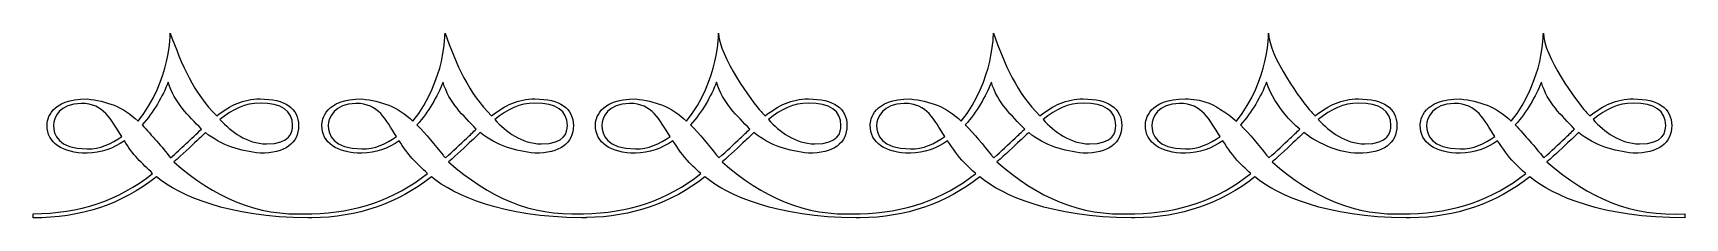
# Model space of a CAD drawing. Header units: centimetres. Extents: x -9.6 to 8, y 11.3 to 13.2.
import ezdxf

# ---------------------------------------------------------------- set-up
doc = ezdxf.new("R2010")
doc.units = ezdxf.units.CM
doc.header["$MEASUREMENT"] = 0
doc.layers.add('Layer 1', color=7, linetype='Continuous')

msp = doc.modelspace()

# ---------------------------------------------------------------- linework, layer by layer
at = {"layer": 'Layer 1', "color": 38}
for points, knots in [([(-8.18362, 13.24184), (-8.18362, 13.24184), (-8.17407, 12.74717), (-8.52654, 12.30037), (-8.52654, 12.30037), (-8.69039, 12.46211), (-8.86751, 12.51336), (-9.07091, 12.53876), (-9.07091, 12.53876), (-9.46681, 12.53876), (-9.49956, 12.32177), (-9.49956, 12.25511), (-9.49956, 12.25511), (-9.49956, 12.07029), (-9.33769, 11.95939), (-9.07091, 11.95939), (-9.07091, 11.95939), (-8.92385, 11.95939), (-8.78996, 12.01044), (-8.67228, 12.09217), (-8.67228, 12.09217), (-8.59388, 11.94915), (-8.48087, 11.84907), (-8.37223, 11.74213), (-8.37223, 11.74213), (-8.73743, 11.45402), (-9.15628, 11.31365), (-9.64959, 11.31365), (-9.64959, 11.31365), (-9.64959, 11.31365), (-9.64959, 11.26838), (-9.64959, 11.26838), (-9.64959, 11.26838), (-9.1389, 11.26838), (-8.70615, 11.41168), (-8.32936, 11.70592), (-8.32936, 11.70592), (-8.07634, 11.50407), (-7.57065, 11.27603), (-6.71337, 11.26838), (-6.71337, 11.26838), (-6.6989, 11.26838), (-6.68486, 11.26815), (-6.67051, 11.26838), (-6.67051, 11.26838), (-6.17858, 11.27629), (-5.75926, 11.42003), (-5.39315, 11.70592), (-5.39315, 11.70592), (-5.14128, 11.50499), (-4.64011, 11.27798), (-3.79002, 11.26838), (-3.79002, 11.26838), (-3.78289, 11.2683), (-3.77578, 11.26843), (-3.76859, 11.26838), (-3.76859, 11.26838), (-3.75709, 11.2683), (-3.74593, 11.26838), (-3.7343, 11.26838), (-3.7343, 11.26838), (-3.7343, 11.26838), (-3.7343, 11.2714), (-3.7343, 11.2714), (-3.7343, 11.2714), (-3.24803, 11.28162), (-2.83265, 11.42257), (-2.4698, 11.70592), (-2.4698, 11.70592), (-2.21678, 11.50407), (-1.71109, 11.27603), (-0.85381, 11.26838), (-0.85381, 11.26838), (-0.83934, 11.26838), (-0.8253, 11.26815), (-0.81095, 11.26838), (-0.81095, 11.26838), (-0.31902, 11.27629), (0.1003, 11.42003), (0.46641, 11.70592), (0.46641, 11.70592), (0.71997, 11.50364), (1.22615, 11.2751), (2.08668, 11.26838), (2.08668, 11.26838), (2.09971, 11.26838), (2.11233, 11.2682), (2.12526, 11.26838), (2.12526, 11.26838), (2.61905, 11.27551), (3.03973, 11.41919), (3.40691, 11.70592), (3.40691, 11.70592), (3.65993, 11.50407), (4.16562, 11.27603), (5.02289, 11.26838), (5.02289, 11.26838), (5.03737, 11.26838), (5.0514, 11.26815), (5.06576, 11.26838), (5.06576, 11.26838), (5.55769, 11.27629), (5.97701, 11.42003), (6.34311, 11.70592), (6.34311, 11.70592), (6.60048, 11.5006), (7.11768, 11.26838), (8.00197, 11.26838), (8.00197, 11.26838), (8.00197, 11.26838), (8.00197, 11.31365), (8.00197, 11.31365), (8.00197, 11.31365), (7.43436, 11.27864), (6.97558, 11.47591), (6.52743, 11.86585), (6.52743, 11.86585), (6.62036, 11.94864), (6.70251, 12.02551), (6.77605, 12.09518), (6.77605, 12.09518), (6.80804, 12.1255), (6.83726, 12.15275), (6.86606, 12.17967), (6.86606, 12.17967), (7.04317, 12.03427), (7.24001, 11.98589), (7.44902, 11.95939), (7.44902, 11.95939), (7.71463, 11.95939), (7.86051, 12.06203), (7.86051, 12.25511), (7.86051, 12.25511), (7.86052, 12.43799), (7.71565, 12.53876), (7.44902, 12.53876), (7.44902, 12.53876), (7.26692, 12.53876), (7.13025, 12.47159), (6.98608, 12.35771), (6.98608, 12.35771), (6.9719, 12.37325), (6.95639, 12.3881), (6.94322, 12.40297), (6.94322, 12.40297), (6.84913, 12.50811), (6.48885, 12.99658), (6.48885, 13.24184), (6.48885, 13.24184), (6.48885, 13.24184), (6.49841, 12.74717), (6.14594, 12.30037), (6.14594, 12.30037), (5.98208, 12.46211), (5.80497, 12.51336), (5.60156, 12.53876), (5.60156, 12.53876), (5.20567, 12.53876), (5.17292, 12.32177), (5.17292, 12.25511), (5.17292, 12.25511), (5.17292, 12.07029), (5.33479, 11.95939), (5.60156, 11.95939), (5.60156, 11.95939), (5.74863, 11.95939), (5.88252, 12.01044), (6.0002, 12.09217), (6.0002, 12.09217), (6.05405, 12.00986), (6.10921, 11.92891), (6.17595, 11.85982), (6.17595, 11.85982), (6.21141, 11.82279), (6.25292, 11.78295), (6.30025, 11.74213), (6.30025, 11.74213), (5.94589, 11.46257), (5.54015, 11.32174), (5.06576, 11.31365), (5.06576, 11.31365), (5.05548, 11.31365), (5.03593, 11.31345), (5.02289, 11.31365), (5.02289, 11.31365), (4.47135, 11.28458), (4.02645, 11.48715), (3.59122, 11.86585), (3.59122, 11.86585), (3.68415, 11.94864), (3.7663, 12.02551), (3.83984, 12.09518), (3.83984, 12.09518), (3.87183, 12.1255), (3.90105, 12.15275), (3.92985, 12.17967), (3.92985, 12.17967), (4.0319, 12.10359), (4.10582, 12.06211), (4.22133, 12.01673), (4.22133, 12.01673), (4.30123, 11.98514), (4.40482, 11.95939), (4.51281, 11.95939), (4.51281, 11.95939), (4.77843, 11.95939), (4.9243, 12.06203), (4.9243, 12.25511), (4.9243, 12.25511), (4.9243, 12.43799), (4.77944, 12.53876), (4.51281, 12.53876), (4.51281, 12.53876), (4.33071, 12.53876), (4.19404, 12.47159), (4.04987, 12.35771), (4.04987, 12.35771), (4.03569, 12.37325), (4.02018, 12.3881), (4.00701, 12.40297), (4.00701, 12.40297), (3.91292, 12.50811), (3.55264, 12.99658), (3.55264, 13.24184), (3.55264, 13.24184), (3.55264, 13.24184), (3.5622, 12.74717), (3.20973, 12.30037), (3.20973, 12.30037), (3.10739, 12.39288), (2.96705, 12.47758), (2.88396, 12.50557), (2.88396, 12.50557), (2.82924, 12.52383), (2.73961, 12.53876), (2.66535, 12.53876), (2.66535, 12.53876), (2.26946, 12.53876), (2.23671, 12.32177), (2.23671, 12.25511), (2.23671, 12.25511), (2.23671, 12.07029), (2.39857, 11.95939), (2.66535, 11.95939), (2.66535, 11.95939), (2.81242, 11.95939), (2.94631, 12.01044), (3.06399, 12.09217), (3.06399, 12.09217), (3.11784, 12.00986), (3.17301, 11.92891), (3.23973, 11.85982), (3.23973, 11.85982), (3.2752, 11.82279), (3.31671, 11.78295), (3.36404, 11.74213), (3.36404, 11.74213), (3.00837, 11.46154), (2.60192, 11.32079), (2.12526, 11.31365), (2.12526, 11.31365), (2.11601, 11.31365), (2.09817, 11.31348), (2.08668, 11.31365), (2.08668, 11.31365), (1.53351, 11.28403), (1.08727, 11.48601), (0.65073, 11.86585), (0.65073, 11.86585), (0.74366, 11.94864), (0.82581, 12.02551), (0.89934, 12.09518), (0.89934, 12.09518), (0.93133, 12.1255), (0.96055, 12.15275), (0.98935, 12.17967), (0.98935, 12.17967), (1.16646, 12.03427), (1.36331, 11.98589), (1.57231, 11.95939), (1.57231, 11.95939), (1.83793, 11.95939), (1.98381, 12.06203), (1.98381, 12.25511), (1.98381, 12.25511), (1.98381, 12.43799), (1.83894, 12.53876), (1.57231, 12.53876), (1.57231, 12.53876), (1.39021, 12.53876), (1.25354, 12.47159), (1.10938, 12.35771), (1.10938, 12.35771), (0.86476, 12.5941), (0.73037, 12.91169), (0.61215, 13.24184), (0.61215, 13.24184), (0.61215, 13.24184), (0.6217, 12.74717), (0.26923, 12.30037), (0.26923, 12.30037), (0.10538, 12.46211), (-0.07174, 12.51336), (-0.27515, 12.53876), (-0.27515, 12.53876), (-0.67104, 12.53876), (-0.70379, 12.32177), (-0.70379, 12.25511), (-0.70379, 12.25511), (-0.70379, 12.07029), (-0.54192, 11.95939), (-0.27515, 11.95939), (-0.27515, 11.95939), (-0.12808, 11.95939), (0.00581, 12.01044), (0.12349, 12.09217), (0.12349, 12.09217), (0.17734, 12.00986), (0.23251, 11.92891), (0.29924, 11.85982), (0.29924, 11.85982), (0.3347, 11.82279), (0.37621, 11.78295), (0.42354, 11.74213), (0.42354, 11.74213), (0.06918, 11.46257), (-0.33656, 11.32174), (-0.81095, 11.31365), (-0.81095, 11.31365), (-0.82123, 11.31365), (-0.84077, 11.31345), (-0.85381, 11.31365), (-0.85381, 11.31365), (-1.40535, 11.28458), (-1.85026, 11.48715), (-2.28548, 11.86585), (-2.28548, 11.86585), (-2.19255, 11.94864), (-2.11041, 12.02551), (-2.03687, 12.09518), (-2.03687, 12.09518), (-2.00488, 12.1255), (-1.97566, 12.15275), (-1.94685, 12.17967), (-1.94685, 12.17967), (-1.76975, 12.03427), (-1.5729, 11.98589), (-1.3639, 11.95939), (-1.3639, 11.95939), (-1.09828, 11.95939), (-0.9524, 12.06203), (-0.9524, 12.25511), (-0.9524, 12.25511), (-0.9524, 12.43799), (-1.09727, 12.53876), (-1.3639, 12.53876), (-1.3639, 12.53876), (-1.546, 12.53876), (-1.68266, 12.47159), (-1.82683, 12.35771), (-1.82683, 12.35771), (-1.84102, 12.37325), (-1.85653, 12.3881), (-1.8697, 12.40297), (-1.8697, 12.40297), (-1.96379, 12.50811), (-2.32406, 12.99658), (-2.32406, 13.24184), (-2.32406, 13.24184), (-2.32406, 13.24184), (-2.31451, 12.74717), (-2.66698, 12.30037), (-2.66698, 12.30037), (-2.83083, 12.46211), (-3.00795, 12.51336), (-3.21135, 12.53876), (-3.21135, 12.53876), (-3.60725, 12.53876), (-3.64, 12.32177), (-3.64, 12.25511), (-3.64, 12.25511), (-3.64, 12.07029), (-3.47813, 11.95939), (-3.21135, 11.95939), (-3.21135, 11.95939), (-3.06429, 11.95939), (-2.9304, 12.01044), (-2.81272, 12.09217), (-2.81272, 12.09217), (-2.75887, 12.00986), (-2.7037, 11.92891), (-2.63697, 11.85982), (-2.63697, 11.85982), (-2.60151, 11.82279), (-2.56, 11.78295), (-2.51267, 11.74213), (-2.51267, 11.74213), (-2.87245, 11.45829), (-3.28478, 11.31775), (-3.76859, 11.31365), (-3.76859, 11.31365), (-3.77484, 11.31373), (-3.78314, 11.31351), (-3.79002, 11.31365), (-3.79002, 11.31365), (-4.33673, 11.28653), (-4.77749, 11.49053), (-5.20883, 11.86585), (-5.20883, 11.86585), (-5.1159, 11.94864), (-5.03376, 12.02551), (-4.96022, 12.09518), (-4.96022, 12.09518), (-4.92823, 12.1255), (-4.89901, 12.15275), (-4.87021, 12.17967), (-4.87021, 12.17967), (-4.6931, 12.03427), (-4.49625, 11.98589), (-4.28725, 11.95939), (-4.28725, 11.95939), (-4.02163, 11.95939), (-3.87575, 12.06203), (-3.87575, 12.25511), (-3.87575, 12.25511), (-3.87575, 12.43799), (-4.02062, 12.53876), (-4.28725, 12.53876), (-4.28725, 12.53876), (-4.46935, 12.53876), (-4.60601, 12.47159), (-4.75019, 12.35771), (-4.75019, 12.35771), (-4.9948, 12.5941), (-5.12919, 12.91169), (-5.24741, 13.24184), (-5.24741, 13.24184), (-5.24741, 13.24184), (-5.23786, 12.74717), (-5.59033, 12.30037), (-5.59033, 12.30037), (-5.75418, 12.46211), (-5.9313, 12.51336), (-6.13471, 12.53876), (-6.13471, 12.53876), (-6.5306, 12.53876), (-6.56335, 12.32177), (-6.56335, 12.25511), (-6.56335, 12.25511), (-6.56335, 12.07029), (-6.40148, 11.95939), (-6.13471, 11.95939), (-6.13471, 11.95939), (-5.98764, 11.95939), (-5.85375, 12.01044), (-5.73607, 12.09217), (-5.73607, 12.09217), (-5.65767, 11.94915), (-5.54467, 11.84907), (-5.43602, 11.74213), (-5.43602, 11.74213), (-5.79038, 11.46257), (-6.19612, 11.32174), (-6.67051, 11.31365), (-6.67051, 11.31365), (-6.68079, 11.31365), (-6.70033, 11.31345), (-6.71337, 11.31365), (-6.71337, 11.31365), (-7.26491, 11.28458), (-7.70982, 11.48715), (-8.14505, 11.86585), (-8.14505, 11.86585), (-8.05212, 11.94864), (-7.96997, 12.02551), (-7.89643, 12.09518), (-7.89643, 12.09518), (-7.86444, 12.1255), (-7.83522, 12.15275), (-7.80642, 12.17967), (-7.80642, 12.17967), (-7.62931, 12.03427), (-7.43246, 11.98589), (-7.22346, 11.95939), (-7.22346, 11.95939), (-6.95784, 11.95939), (-6.81196, 12.06203), (-6.81196, 12.25511), (-6.81196, 12.25511), (-6.81196, 12.43799), (-6.95683, 12.53876), (-7.22346, 12.53876), (-7.22346, 12.53876), (-7.40556, 12.53876), (-7.54223, 12.47159), (-7.6864, 12.35771), (-7.6864, 12.35771), (-7.93101, 12.5941), (-8.0654, 12.91169), (-8.18362, 13.24184)], [0, 0, 0, 0, 0.00793651, 0.00793651, 0.00793651, 0.00793651, 0.01587302, 0.01587302, 0.01587302, 0.01587302, 0.02380952, 0.02380952, 0.02380952, 0.02380952, 0.03174603, 0.03174603, 0.03174603, 0.03174603, 0.03968254, 0.03968254, 0.03968254, 0.03968254, 0.04761905, 0.04761905, 0.04761905, 0.04761905, 0.05555556, 0.05555556, 0.05555556, 0.05555556, 0.06349206, 0.06349206, 0.06349206, 0.06349206, 0.07142857, 0.07142857, 0.07142857, 0.07142857, 0.07936508, 0.07936508, 0.07936508, 0.07936508, 0.08730159, 0.08730159, 0.08730159, 0.08730159, 0.0952381, 0.0952381, 0.0952381, 0.0952381, 0.1031746, 0.1031746, 0.1031746, 0.1031746, 0.11111111, 0.11111111, 0.11111111, 0.11111111, 0.11904762, 0.11904762, 0.11904762, 0.11904762, 0.12698413, 0.12698413, 0.12698413, 0.12698413, 0.13492063, 0.13492063, 0.13492063, 0.13492063, 0.14285714, 0.14285714, 0.14285714, 0.14285714, 0.15079365, 0.15079365, 0.15079365, 0.15079365, 0.15873016, 0.15873016, 0.15873016, 0.15873016, 0.16666667, 0.16666667, 0.16666667, 0.16666667, 0.17460317, 0.17460317, 0.17460317, 0.17460317, 0.18253968, 0.18253968, 0.18253968, 0.18253968, 0.19047619, 0.19047619, 0.19047619, 0.19047619, 0.1984127, 0.1984127, 0.1984127, 0.1984127, 0.20634921, 0.20634921, 0.20634921, 0.20634921, 0.21428571, 0.21428571, 0.21428571, 0.21428571, 0.22222222, 0.22222222, 0.22222222, 0.22222222, 0.23015873, 0.23015873, 0.23015873, 0.23015873, 0.23809524, 0.23809524, 0.23809524, 0.23809524, 0.24603175, 0.24603175, 0.24603175, 0.24603175, 0.25396825, 0.25396825, 0.25396825, 0.25396825, 0.26190476, 0.26190476, 0.26190476, 0.26190476, 0.26984127, 0.26984127, 0.26984127, 0.26984127, 0.27777778, 0.27777778, 0.27777778, 0.27777778, 0.28571429, 0.28571429, 0.28571429, 0.28571429, 0.29365079, 0.29365079, 0.29365079, 0.29365079, 0.3015873, 0.3015873, 0.3015873, 0.3015873, 0.30952381, 0.30952381, 0.30952381, 0.30952381, 0.31746032, 0.31746032, 0.31746032, 0.31746032, 0.32539683, 0.32539683, 0.32539683, 0.32539683, 0.33333333, 0.33333333, 0.33333333, 0.33333333, 0.34126984, 0.34126984, 0.34126984, 0.34126984, 0.34920635, 0.34920635, 0.34920635, 0.34920635, 0.35714286, 0.35714286, 0.35714286, 0.35714286, 0.36507937, 0.36507937, 0.36507937, 0.36507937, 0.37301587, 0.37301587, 0.37301587, 0.37301587, 0.38095238, 0.38095238, 0.38095238, 0.38095238, 0.38888889, 0.38888889, 0.38888889, 0.38888889, 0.3968254, 0.3968254, 0.3968254, 0.3968254, 0.4047619, 0.4047619, 0.4047619, 0.4047619, 0.41269841, 0.41269841, 0.41269841, 0.41269841, 0.42063492, 0.42063492, 0.42063492, 0.42063492, 0.42857143, 0.42857143, 0.42857143, 0.42857143, 0.43650794, 0.43650794, 0.43650794, 0.43650794, 0.44444444, 0.44444444, 0.44444444, 0.44444444, 0.45238095, 0.45238095, 0.45238095, 0.45238095, 0.46031746, 0.46031746, 0.46031746, 0.46031746, 0.46825397, 0.46825397, 0.46825397, 0.46825397, 0.47619048, 0.47619048, 0.47619048, 0.47619048, 0.48412698, 0.48412698, 0.48412698, 0.48412698, 0.49206349, 0.49206349, 0.49206349, 0.49206349, 0.5, 0.5, 0.5, 0.5, 0.50793651, 0.50793651, 0.50793651, 0.50793651, 0.51587302, 0.51587302, 0.51587302, 0.51587302, 0.52380952, 0.52380952, 0.52380952, 0.52380952, 0.53174603, 0.53174603, 0.53174603, 0.53174603, 0.53968254, 0.53968254, 0.53968254, 0.53968254, 0.54761905, 0.54761905, 0.54761905, 0.54761905, 0.55555556, 0.55555556, 0.55555556, 0.55555556, 0.56349206, 0.56349206, 0.56349206, 0.56349206, 0.57142857, 0.57142857, 0.57142857, 0.57142857, 0.57936508, 0.57936508, 0.57936508, 0.57936508, 0.58730159, 0.58730159, 0.58730159, 0.58730159, 0.5952381, 0.5952381, 0.5952381, 0.5952381, 0.6031746, 0.6031746, 0.6031746, 0.6031746, 0.61111111, 0.61111111, 0.61111111, 0.61111111, 0.61904762, 0.61904762, 0.61904762, 0.61904762, 0.62698413, 0.62698413, 0.62698413, 0.62698413, 0.63492063, 0.63492063, 0.63492063, 0.63492063, 0.64285714, 0.64285714, 0.64285714, 0.64285714, 0.65079365, 0.65079365, 0.65079365, 0.65079365, 0.65873016, 0.65873016, 0.65873016, 0.65873016, 0.66666667, 0.66666667, 0.66666667, 0.66666667, 0.67460317, 0.67460317, 0.67460317, 0.67460317, 0.68253968, 0.68253968, 0.68253968, 0.68253968, 0.69047619, 0.69047619, 0.69047619, 0.69047619, 0.6984127, 0.6984127, 0.6984127, 0.6984127, 0.70634921, 0.70634921, 0.70634921, 0.70634921, 0.71428571, 0.71428571, 0.71428571, 0.71428571, 0.72222222, 0.72222222, 0.72222222, 0.72222222, 0.73015873, 0.73015873, 0.73015873, 0.73015873, 0.73809524, 0.73809524, 0.73809524, 0.73809524, 0.74603175, 0.74603175, 0.74603175, 0.74603175, 0.75396825, 0.75396825, 0.75396825, 0.75396825, 0.76190476, 0.76190476, 0.76190476, 0.76190476, 0.76984127, 0.76984127, 0.76984127, 0.76984127, 0.77777778, 0.77777778, 0.77777778, 0.77777778, 0.78571429, 0.78571429, 0.78571429, 0.78571429, 0.79365079, 0.79365079, 0.79365079, 0.79365079, 0.8015873, 0.8015873, 0.8015873, 0.8015873, 0.80952381, 0.80952381, 0.80952381, 0.80952381, 0.81746032, 0.81746032, 0.81746032, 0.81746032, 0.82539683, 0.82539683, 0.82539683, 0.82539683, 0.83333333, 0.83333333, 0.83333333, 0.83333333, 0.84126984, 0.84126984, 0.84126984, 0.84126984, 0.84920635, 0.84920635, 0.84920635, 0.84920635, 0.85714286, 0.85714286, 0.85714286, 0.85714286, 0.86507937, 0.86507937, 0.86507937, 0.86507937, 0.87301587, 0.87301587, 0.87301587, 0.87301587, 0.88095238, 0.88095238, 0.88095238, 0.88095238, 0.88888889, 0.88888889, 0.88888889, 0.88888889, 0.8968254, 0.8968254, 0.8968254, 0.8968254, 0.9047619, 0.9047619, 0.9047619, 0.9047619, 0.91269841, 0.91269841, 0.91269841, 0.91269841, 0.92063492, 0.92063492, 0.92063492, 0.92063492, 0.92857143, 0.92857143, 0.92857143, 0.92857143, 0.93650794, 0.93650794, 0.93650794, 0.93650794, 0.94444444, 0.94444444, 0.94444444, 0.94444444, 0.95238095, 0.95238095, 0.95238095, 0.95238095, 0.96031746, 0.96031746, 0.96031746, 0.96031746, 0.96825397, 0.96825397, 0.96825397, 0.96825397, 0.97619048, 0.97619048, 0.97619048, 0.97619048, 0.98412698, 0.98412698, 0.98412698, 0.98412698, 1, 1, 1, 1]), ([(-8.20505, 12.71679), (-8.13901, 12.49647), (-7.98971, 12.36305), (-7.84928, 12.21588), (-7.84928, 12.21588), (-7.95885, 12.1126), (-8.06879, 12.00992), (-8.17934, 11.9081), (-8.17934, 11.9081), (-8.27504, 12.03285), (-8.37989, 12.14616), (-8.48367, 12.26115), (-8.48367, 12.26115), (-8.36006, 12.39855), (-8.26643, 12.5651), (-8.20505, 12.71679)], [0, 0, 0, 0, 0.2, 0.2, 0.2, 0.2, 0.4, 0.4, 0.4, 0.4, 0.6, 0.6, 0.6, 0.6, 1, 1, 1, 1]), ([(-5.26885, 12.71679), (-5.2028, 12.49647), (-5.0535, 12.36305), (-4.91307, 12.21588), (-4.91307, 12.21588), (-4.9455, 12.18586), (-4.98106, 12.15265), (-5.01595, 12.11932), (-5.01595, 12.11932), (-5.08514, 12.05393), (-5.15758, 11.98496), (-5.24313, 11.9081), (-5.24313, 11.9081), (-5.25181, 11.9184), (-5.26045, 11.92768), (-5.26885, 11.93827), (-5.26885, 11.93827), (-5.35628, 12.04798), (-5.44614, 12.16155), (-5.54746, 12.26115), (-5.54746, 12.26115), (-5.42385, 12.39855), (-5.33022, 12.5651), (-5.26885, 12.71679)], [0, 0, 0, 0, 0.14285714, 0.14285714, 0.14285714, 0.14285714, 0.28571429, 0.28571429, 0.28571429, 0.28571429, 0.42857143, 0.42857143, 0.42857143, 0.42857143, 0.57142857, 0.57142857, 0.57142857, 0.57142857, 0.71428571, 0.71428571, 0.71428571, 0.71428571, 1, 1, 1, 1]), ([(-2.34549, 12.71679), (-2.27945, 12.49647), (-2.13015, 12.36305), (-1.98972, 12.21588), (-1.98972, 12.21588), (-2.02214, 12.18586), (-2.05771, 12.15265), (-2.09259, 12.11932), (-2.09259, 12.11932), (-2.16178, 12.05393), (-2.23423, 11.98496), (-2.31978, 11.9081), (-2.31978, 11.9081), (-2.32846, 11.9184), (-2.3371, 11.92768), (-2.34549, 11.93827), (-2.34549, 11.93827), (-2.43293, 12.04798), (-2.52279, 12.16155), (-2.62411, 12.26115), (-2.62411, 12.26115), (-2.50049, 12.39855), (-2.40687, 12.5651), (-2.34549, 12.71679)], [0, 0, 0, 0, 0.14285714, 0.14285714, 0.14285714, 0.14285714, 0.28571429, 0.28571429, 0.28571429, 0.28571429, 0.42857143, 0.42857143, 0.42857143, 0.42857143, 0.57142857, 0.57142857, 0.57142857, 0.57142857, 0.71428571, 0.71428571, 0.71428571, 0.71428571, 1, 1, 1, 1]), ([(0.59071, 12.71679), (0.65676, 12.49647), (0.80606, 12.36305), (0.94649, 12.21588), (0.94649, 12.21588), (0.91406, 12.18586), (0.8785, 12.15265), (0.84361, 12.11932), (0.84361, 12.11932), (0.77443, 12.05393), (0.70198, 11.98496), (0.61643, 11.9081), (0.61643, 11.9081), (0.60775, 11.9184), (0.59911, 11.92768), (0.59071, 11.93827), (0.59071, 11.93827), (0.50329, 12.04798), (0.41342, 12.16155), (0.3121, 12.26115), (0.3121, 12.26115), (0.43571, 12.39855), (0.52934, 12.5651), (0.59071, 12.71679)], [0, 0, 0, 0, 0.14285714, 0.14285714, 0.14285714, 0.14285714, 0.28571429, 0.28571429, 0.28571429, 0.28571429, 0.42857143, 0.42857143, 0.42857143, 0.42857143, 0.57142857, 0.57142857, 0.57142857, 0.57142857, 0.71428571, 0.71428571, 0.71428571, 0.71428571, 1, 1, 1, 1]), ([(3.53121, 12.71679), (3.57536, 12.5825), (3.65385, 12.46215), (3.74982, 12.34865), (3.74982, 12.34865), (3.77993, 12.31289), (3.8272, 12.26496), (3.88699, 12.21588), (3.88699, 12.21588), (3.85456, 12.18586), (3.819, 12.15265), (3.78411, 12.11932), (3.78411, 12.11932), (3.71492, 12.05393), (3.64248, 11.98496), (3.55693, 11.9081), (3.55693, 11.9081), (3.54825, 11.9184), (3.53961, 11.92768), (3.53121, 11.93827), (3.53121, 11.93827), (3.44378, 12.04798), (3.35392, 12.16155), (3.25259, 12.26115), (3.25259, 12.26115), (3.37621, 12.39855), (3.46984, 12.5651), (3.53121, 12.71679)], [0, 0, 0, 0, 0.125, 0.125, 0.125, 0.125, 0.25, 0.25, 0.25, 0.25, 0.375, 0.375, 0.375, 0.375, 0.5, 0.5, 0.5, 0.5, 0.625, 0.625, 0.625, 0.625, 0.75, 0.75, 0.75, 0.75, 1, 1, 1, 1]), ([(6.46742, 12.71679), (6.53347, 12.49647), (6.68277, 12.36305), (6.8232, 12.21588), (6.8232, 12.21588), (6.79077, 12.18586), (6.75521, 12.15265), (6.72032, 12.11932), (6.72032, 12.11932), (6.65113, 12.05393), (6.57869, 11.98496), (6.49314, 11.9081), (6.49314, 11.9081), (6.39744, 12.03285), (6.29259, 12.14616), (6.1888, 12.26115), (6.1888, 12.26115), (6.31242, 12.39855), (6.40605, 12.5651), (6.46742, 12.71679)], [0, 0, 0, 0, 0.16666667, 0.16666667, 0.16666667, 0.16666667, 0.33333333, 0.33333333, 0.33333333, 0.33333333, 0.5, 0.5, 0.5, 0.5, 0.66666667, 0.66666667, 0.66666667, 0.66666667, 1, 1, 1, 1]), ([(-9.13521, 12.49048), (-8.88928, 12.49048), (-8.81996, 12.31797), (-8.70228, 12.13743), (-8.70228, 12.13743), (-8.81345, 12.05629), (-8.9363, 12.00466), (-9.07091, 12.00466), (-9.07091, 12.00466), (-9.3843, 12.00466), (-9.43098, 12.16154), (-9.43098, 12.25511), (-9.43098, 12.25511), (-9.43098, 12.338), (-9.36522, 12.49048), (-9.13521, 12.49048)], [0, 0, 0, 0, 0.2, 0.2, 0.2, 0.2, 0.4, 0.4, 0.4, 0.4, 0.6, 0.6, 0.6, 0.6, 1, 1, 1, 1]), ([(-7.22346, 12.4935), (-6.9936, 12.4935), (-6.87626, 12.4136), (-6.87626, 12.25511), (-6.87626, 12.25511), (-6.87626, 12.18077), (-6.8991, 12.05897), (-7.15488, 12.05897), (-7.15488, 12.05897), (-7.36737, 12.05897), (-7.53051, 12.19196), (-7.65211, 12.31848), (-7.65211, 12.31848), (-7.51358, 12.4312), (-7.38674, 12.4935), (-7.22346, 12.4935)], [0, 0, 0, 0, 0.2, 0.2, 0.2, 0.2, 0.4, 0.4, 0.4, 0.4, 0.6, 0.6, 0.6, 0.6, 1, 1, 1, 1]), ([(-6.199, 12.49048), (-5.95307, 12.49048), (-5.88376, 12.31797), (-5.76607, 12.13743), (-5.76607, 12.13743), (-5.87724, 12.05629), (-6.00009, 12.00466), (-6.13471, 12.00466), (-6.13471, 12.00466), (-6.44809, 12.00466), (-6.49477, 12.16154), (-6.49477, 12.25511), (-6.49477, 12.25511), (-6.49477, 12.338), (-6.42901, 12.49048), (-6.199, 12.49048)], [0, 0, 0, 0, 0.2, 0.2, 0.2, 0.2, 0.4, 0.4, 0.4, 0.4, 0.6, 0.6, 0.6, 0.6, 1, 1, 1, 1]), ([(-4.28725, 12.4935), (-4.05739, 12.4935), (-3.94005, 12.4136), (-3.94005, 12.25511), (-3.94005, 12.25511), (-3.94005, 12.18077), (-3.96289, 12.05897), (-4.21867, 12.05897), (-4.21867, 12.05897), (-4.43116, 12.05897), (-4.59431, 12.19196), (-4.71589, 12.31848), (-4.71589, 12.31848), (-4.57737, 12.4312), (-4.45053, 12.4935), (-4.28725, 12.4935)], [0, 0, 0, 0, 0.2, 0.2, 0.2, 0.2, 0.4, 0.4, 0.4, 0.4, 0.6, 0.6, 0.6, 0.6, 1, 1, 1, 1]), ([(-3.27565, 12.49048), (-3.02972, 12.49048), (-2.9604, 12.31797), (-2.84272, 12.13743), (-2.84272, 12.13743), (-2.95389, 12.05629), (-3.07674, 12.00466), (-3.21135, 12.00466), (-3.21135, 12.00466), (-3.52474, 12.00466), (-3.57142, 12.16154), (-3.57142, 12.25511), (-3.57142, 12.25511), (-3.57142, 12.338), (-3.50566, 12.49048), (-3.27565, 12.49048)], [0, 0, 0, 0, 0.2, 0.2, 0.2, 0.2, 0.4, 0.4, 0.4, 0.4, 0.6, 0.6, 0.6, 0.6, 1, 1, 1, 1]), ([(-1.3639, 12.4935), (-1.13404, 12.4935), (-1.0167, 12.4136), (-1.0167, 12.25511), (-1.0167, 12.25511), (-1.0167, 12.18077), (-1.03954, 12.05897), (-1.29532, 12.05897), (-1.29532, 12.05897), (-1.50781, 12.05897), (-1.67095, 12.19196), (-1.79254, 12.31848), (-1.79254, 12.31848), (-1.65402, 12.4312), (-1.52718, 12.4935), (-1.3639, 12.4935)], [0, 0, 0, 0, 0.2, 0.2, 0.2, 0.2, 0.4, 0.4, 0.4, 0.4, 0.6, 0.6, 0.6, 0.6, 1, 1, 1, 1]), ([(-0.33944, 12.49048), (-0.09351, 12.49048), (-0.02419, 12.31797), (0.09349, 12.13743), (0.09349, 12.13743), (-0.01768, 12.05629), (-0.14053, 12.00466), (-0.27515, 12.00466), (-0.27515, 12.00466), (-0.58853, 12.00466), (-0.6352, 12.16154), (-0.6352, 12.25511), (-0.6352, 12.25511), (-0.6352, 12.338), (-0.56945, 12.49048), (-0.33944, 12.49048)], [0, 0, 0, 0, 0.2, 0.2, 0.2, 0.2, 0.4, 0.4, 0.4, 0.4, 0.6, 0.6, 0.6, 0.6, 1, 1, 1, 1]), ([(1.57231, 12.4935), (1.80218, 12.4935), (1.91951, 12.4136), (1.91951, 12.25511), (1.91951, 12.25511), (1.91951, 12.18077), (1.89667, 12.05897), (1.64089, 12.05897), (1.64089, 12.05897), (1.4284, 12.05897), (1.26526, 12.19196), (1.14367, 12.31848), (1.14367, 12.31848), (1.28219, 12.4312), (1.40903, 12.4935), (1.57231, 12.4935)], [0, 0, 0, 0, 0.2, 0.2, 0.2, 0.2, 0.4, 0.4, 0.4, 0.4, 0.6, 0.6, 0.6, 0.6, 1, 1, 1, 1]), ([(2.60105, 12.49048), (2.84699, 12.49048), (2.9163, 12.31797), (3.03399, 12.13743), (3.03399, 12.13743), (2.92282, 12.05629), (2.79997, 12.00466), (2.66535, 12.00466), (2.66535, 12.00466), (2.35197, 12.00466), (2.30529, 12.16154), (2.30529, 12.25511), (2.30529, 12.25511), (2.30529, 12.338), (2.37105, 12.49048), (2.60105, 12.49048)], [0, 0, 0, 0, 0.2, 0.2, 0.2, 0.2, 0.4, 0.4, 0.4, 0.4, 0.6, 0.6, 0.6, 0.6, 1, 1, 1, 1]), ([(4.51281, 12.4935), (4.74267, 12.4935), (4.86001, 12.4136), (4.86001, 12.25511), (4.86001, 12.25511), (4.86001, 12.18077), (4.83716, 12.05897), (4.58139, 12.05897), (4.58139, 12.05897), (4.3689, 12.05897), (4.20575, 12.19196), (4.08416, 12.31848), (4.08416, 12.31848), (4.22269, 12.4312), (4.34953, 12.4935), (4.51281, 12.4935)], [0, 0, 0, 0, 0.2, 0.2, 0.2, 0.2, 0.4, 0.4, 0.4, 0.4, 0.6, 0.6, 0.6, 0.6, 1, 1, 1, 1]), ([(5.53727, 12.49048), (5.7832, 12.49048), (5.85251, 12.31797), (5.9702, 12.13743), (5.9702, 12.13743), (5.85903, 12.05629), (5.73618, 12.00466), (5.60156, 12.00466), (5.60156, 12.00466), (5.28818, 12.00466), (5.2415, 12.16154), (5.2415, 12.25511), (5.2415, 12.25511), (5.2415, 12.338), (5.30726, 12.49048), (5.53727, 12.49048)], [0, 0, 0, 0, 0.2, 0.2, 0.2, 0.2, 0.4, 0.4, 0.4, 0.4, 0.6, 0.6, 0.6, 0.6, 1, 1, 1, 1]), ([(7.44902, 12.4935), (7.67888, 12.4935), (7.79622, 12.4136), (7.79622, 12.25511), (7.79622, 12.25511), (7.79622, 12.18077), (7.77337, 12.05897), (7.5176, 12.05897), (7.5176, 12.05897), (7.30511, 12.05897), (7.14196, 12.19196), (7.02037, 12.31848), (7.02037, 12.31848), (7.1589, 12.4312), (7.28574, 12.4935), (7.44902, 12.4935)], [0, 0, 0, 0, 0.2, 0.2, 0.2, 0.2, 0.4, 0.4, 0.4, 0.4, 0.6, 0.6, 0.6, 0.6, 1, 1, 1, 1])]:
    msp.add_open_spline(points, degree=3, knots=knots, dxfattribs=at)

doc.saveas('drawing.dxf')
